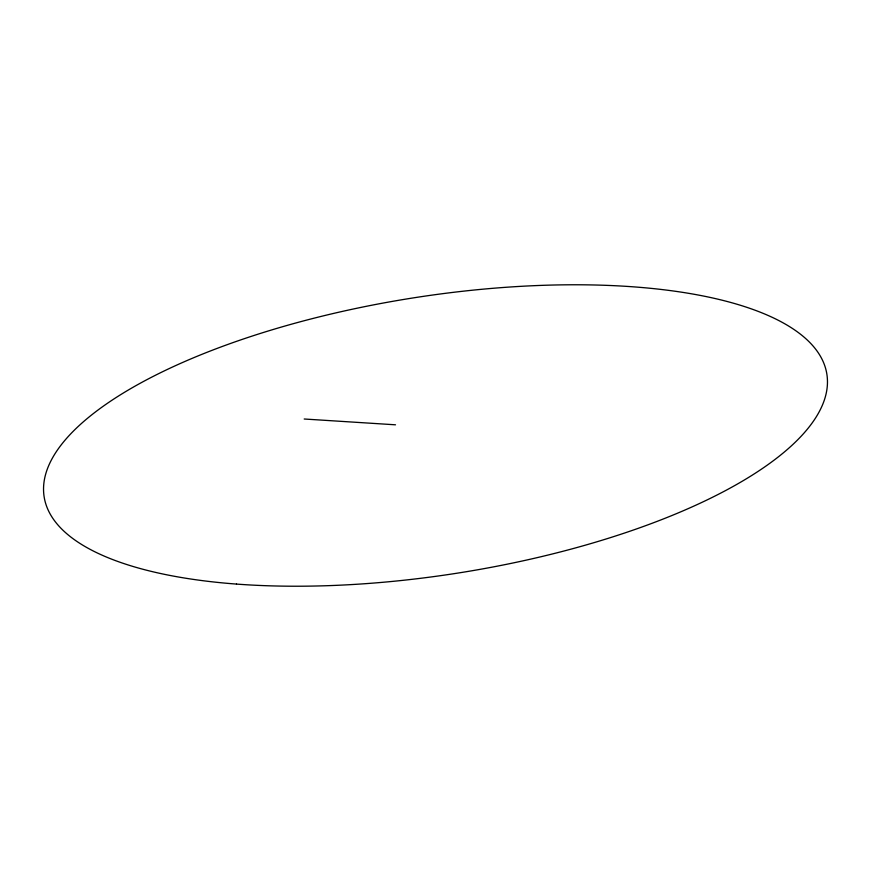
<?xml version="1.0" encoding="UTF-8"?>
<svg xmlns="http://www.w3.org/2000/svg" width="871" height="871" viewBox="0 0 871 871"><rect width="100%" height="100%" fill="white"/><g stroke="black" fill="none" stroke-linecap="round" stroke-linejoin="round"><path stroke-width="1.31" d="M304.197 419.005L395.51 424.808M236.498 584.082A396.142 139.382 -8.9 0 0 827.45 383.142A396.142 139.382 -8.9 0 0 242.552 339.276A396.142 139.382 -8.9 0 0 236.498 584.082"/></g></svg>
